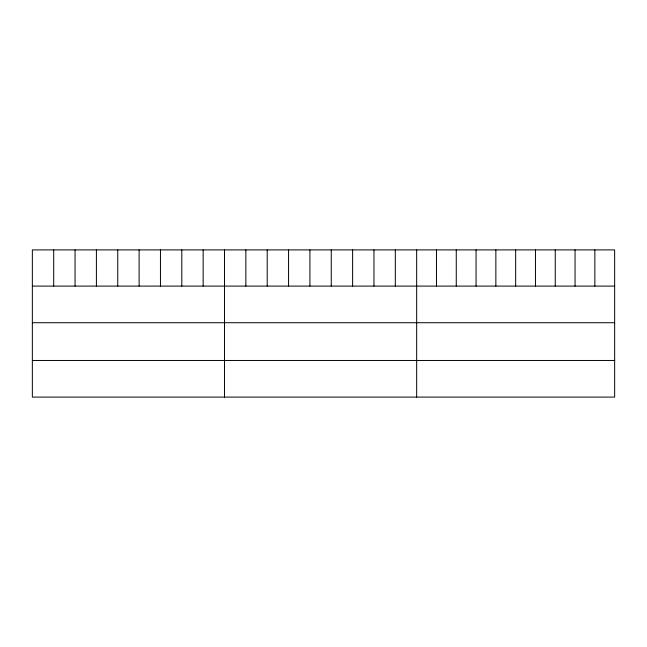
<?xml version="1.0" encoding="UTF-8"?>
<svg xmlns="http://www.w3.org/2000/svg" width="647" height="647" viewBox="0 0 647 647"><rect width="100%" height="100%" fill="white"/><g stroke="black" fill="none" stroke-linecap="round" stroke-linejoin="round"><path stroke-width="0.97" d="M614.65 286.095L614.65 397.096L32.35 397.096L32.35 249.904L614.65 249.904L614.65 286.095L32.35 286.095M32.35 322.724L614.65 322.724M32.35 360.468L614.65 360.468M594.852 249.904L594.852 286.095M575.054 249.904L575.054 286.095M555.255 249.904L555.255 286.095M535.457 249.904L535.457 286.095M515.659 249.904L515.659 286.095M495.861 249.904L495.861 286.095M476.063 249.904L476.063 286.095M456.264 249.904L456.264 286.095M436.466 249.904L436.466 286.095M416.668 249.904L416.668 397.096M395.317 249.904L395.317 286.095M373.966 249.904L373.966 286.095M352.615 249.904L352.615 286.095M331.264 249.904L331.264 286.095M309.913 249.904L309.913 286.095M288.562 249.904L288.562 286.095M267.211 249.904L267.211 286.095M245.86 249.904L245.86 286.095M224.509 249.904L224.509 397.096M203.158 249.904L203.158 286.095M181.807 249.904L181.807 286.095M160.456 249.904L160.456 286.095M139.105 249.904L139.105 286.095M117.754 249.904L117.754 286.095M96.403 249.904L96.403 286.095M75.052 249.904L75.052 286.095M53.701 249.904L53.701 286.095"/></g></svg>
